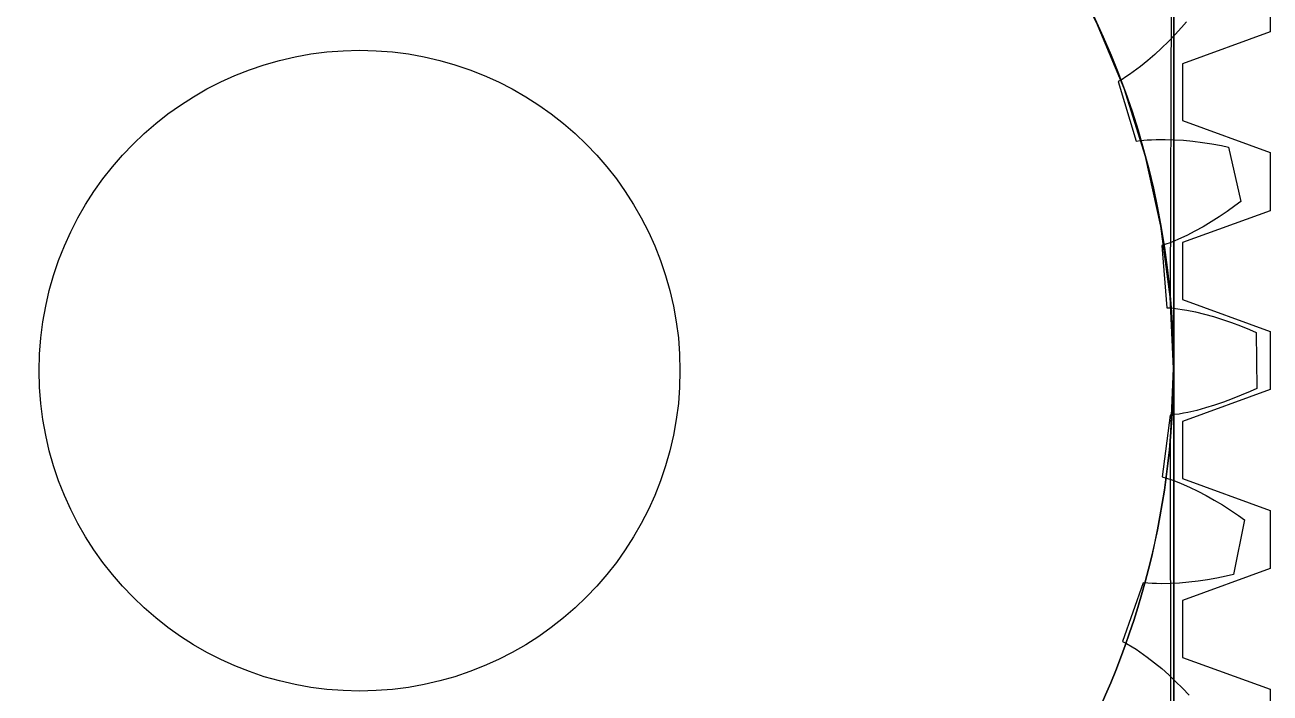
# Model space of a CAD drawing. Header units: millimetres. Extents: x -658 to 1307, y -81 to 472.
# Drawn here: x 518.33 to 527.07, y 370.1 to 374.79 of the extents above; entities that cross this region are included whole.
import ezdxf

# ---------------------------------------------------------------- set-up
doc = ezdxf.new("R2010")
doc.units = ezdxf.units.MM
doc.layers.get('0').update_dxf_attribs({"true_color": 0xffffff})
for name, color, linetype, true_color in [('a', 7, 'Continuous', 0xffffff), ('gears', 134, 'Continuous', 0x009987), ('Layer2', 36, 'Continuous', 0x664400), ('Layer3', 134, 'Continuous', 0x009987), ('Layer4', 252, 'Continuous', 0x777799), ('servo', 36, 'Continuous', 0x664400), ('Version_1', 252, 'Continuous', 0x777799)]:
    doc.layers.add(name, color=color, linetype=linetype, true_color=true_color)

# ---------------------------------------------------------------- blocks, each defined once
blk = doc.blocks.new('MicroServo_9g')
for p, q in [((10.25000000000001, 22.50000000000001), (10.25000000000001, 26.49999999999999)), ((10.25000000000001, 22.50000000000001), (9.748854479200979, 22.50000000000001, 0.0218804859724232)), ((10.75114552079905, 22.50000000000001, 0.0218804859725134), (10.25000000000001, 22.50000000000001)), ((9.748854479201023, 20.50000000000002, 0.0218804859722427), (4.500000000000037, 20.50000000000002)), ((27, 20.50000000000001), (10.75114552079907, 20.50000000000001, 0.0218804859725134)), ((4.499999999999992, 0), (27, 0))]:
    blk.add_line(p, q)
at = {"extrusion": (-2.942573720919545e-15, -1, 3.848328967874848e-30)}
blk.add_arc((10.24999999999991, 5.750000000000023, -26.50000000000002), 5.749999999999996, 179.9999999999998, 270.0000000000002, dxfattribs=at)
at = {"extrusion": (1.985233470127266e-23, -1, 9.808579069731893e-16)}
blk.add_arc((10.24999999999999, 5.750000000000049, -26.49999999999999), 5.749999999999996, 270.0000000000002, 330.0000000000002, dxfattribs=at)
blk = doc.blocks.new('9g_Servo')
blk.add_blockref('MicroServo_9g', (-4.500000000000014, 0))
blk = doc.blocks.new('Group_10')
for p, q in [((6.295279999999996, 8.551459999999999), (6.295279999999996, 8.551459999999999, 3)), ((5.712937148519322, 8.474793109150404), (5.712937148519322, 8.474793109150404, 3)), ((6.87762285148067, 8.474793109150404), (6.87762285148067, 8.474793109150404, 3)), ((5.170279999999998, 8.250017158514988), (5.170279999999998, 8.250017158514988, 3)), ((7.420279999999994, 8.250017158514988), (7.420279999999994, 8.250017158514988, 3)), ((4.704289742330266, 7.892450257669731), (4.704289742330266, 7.892450257669731, 3)), ((7.886270257669726, 7.892450257669731), (7.886270257669726, 7.892450257669731, 3)), ((4.346722841485009, 7.426459999999999), (4.346722841485009, 7.426459999999999, 3)), ((8.243837158514989, 7.426459999999999), (8.243837158514989, 7.426459999999999, 3)), ((4.121946890849593, 6.883802851480671), (4.121946890849593, 6.883802851480671, 3)), ((8.4686131091504, 6.883802851480671), (8.4686131091504, 6.883802851480671, 3)), ((4.045279999999995, 6.301459999999999), (4.045279999999995, 6.301459999999999, 3)), ((8.545279999999998, 6.301459999999999), (8.545279999999998, 6.301459999999999, 3)), ((4.121946890849586, 5.719117148519328), (4.121946890849586, 5.719117148519328, 3)), ((8.4686131091504, 5.719117148519326), (8.4686131091504, 5.719117148519326, 3)), ((4.346722841485004, 5.176459999999998), (4.346722841485004, 5.176459999999998, 3)), ((8.243837158514983, 5.176459999999996), (8.243837158514983, 5.176459999999996, 3)), ((4.704289742330266, 4.710469742330267), (4.704289742330266, 4.710469742330267, 3)), ((7.886270257669726, 4.710469742330265), (7.886270257669726, 4.710469742330265, 3)), ((5.170279999999998, 4.352902841485011), (5.170279999999998, 4.352902841485011, 3)), ((7.420279999999994, 4.352902841485009), (7.420279999999994, 4.352902841485009, 3)), ((5.712937148519322, 4.128126890849593), (5.712937148519322, 4.128126890849593, 3)), ((6.87762285148067, 4.128126890849593), (6.87762285148067, 4.128126890849593, 3)), ((6.295279999999996, 4.051459999999997), (6.295279999999996, 4.051459999999997, 3))]:
    blk.add_line(p, q)
for centre in [(6.295279999999996, 6.301459999999999), (6.295279999999996, 6.301459999999999, 3)]:
    blk.add_circle(centre, 2.250000000000001)
at = {"layer": 'a'}
for p, q in [((11.72923, 9.4), (11.68988, 9.344579999999997)), ((11.72923, 9.4, 3), (11.68988, 9.344579999999997, 3)), ((11.75806, 9.442569999999998), (11.72923, 9.4)), ((11.75806, 9.442569999999998, 3), (11.72923, 9.4, 3)), ((11.72923, 9.4), (11.72923, 9.4, 3)), ((11.64949, 9.290759999999997), (11.60803999999999, 9.238609999999998)), ((11.64949, 9.290759999999997, 3), (11.60803999999999, 9.238609999999998, 3)), ((11.68988, 9.344579999999997), (11.64949, 9.290759999999997)), ((11.68988, 9.344579999999997, 3), (11.64949, 9.290759999999997, 3)), ((11.64949, 9.290759999999997), (11.64949, 9.290759999999997, 3)), ((11.68988, 9.344579999999997), (11.68988, 9.344579999999997, 3)), ((11.5655, 9.18821), (11.52184, 9.139689999999998)), ((11.5655, 9.18821, 3), (11.52184, 9.139689999999998, 3)), ((11.60803999999999, 9.238609999999998), (11.5655, 9.18821)), ((11.60803999999999, 9.238609999999998, 3), (11.5655, 9.18821, 3)), ((11.5655, 9.18821), (11.5655, 9.18821, 3)), ((11.60803999999999, 9.238609999999998), (11.60803999999999, 9.238609999999998, 3)), ((11.52184, 9.139689999999998), (11.47701, 9.093179999999998)), ((11.52184, 9.139689999999998, 3), (11.47701, 9.093179999999998, 3)), ((11.52184, 9.139689999999998), (11.52184, 9.139689999999998, 3)), ((11.38343, 9.007089999999998), (11.3591, 8.987279999999998)), ((11.38343, 9.007089999999998, 3), (11.3591, 8.987279999999998, 3)), ((11.40736, 9.027649999999998), (11.38343, 9.007089999999998)), ((11.40736, 9.027649999999998, 3), (11.38343, 9.007089999999998, 3)), ((11.38343, 9.007089999999998), (11.38343, 9.007089999999998, 3)), ((11.43092, 9.048879999999997), (11.40736, 9.027649999999998)), ((11.43092, 9.048879999999997, 3), (11.40736, 9.027649999999998, 3)), ((11.40736, 9.027649999999998), (11.40736, 9.027649999999998, 3)), ((11.47701, 9.093179999999998), (11.43092, 9.048879999999997)), ((11.47701, 9.093179999999998, 3), (11.43092, 9.048879999999997, 3)), ((11.43092, 9.048879999999997), (11.43092, 9.048879999999997, 3)), ((11.47701, 9.093179999999998), (11.47701, 9.093179999999998, 3)), ((11.3591, 8.987279999999998), (11.33431, 8.968329999999998)), ((11.3591, 8.987279999999998, 3), (11.33431, 8.968329999999998, 3)), ((11.33431, 8.968329999999998), (11.50985, 8.567969999999997)), ((11.33431, 8.968329999999998, 3), (11.50985, 8.567969999999997, 3)), ((11.33431, 8.968329999999998), (11.33431, 8.968329999999998, 3)), ((11.3591, 8.987279999999998), (11.3591, 8.987279999999998, 3)), ((11.50985, 8.567969999999997), (11.53992, 8.575999999999997)), ((11.50985, 8.567969999999997, 3), (11.53992, 8.575999999999997, 3)), ((11.53992, 8.575999999999997), (11.58578, 8.58628)), ((11.53992, 8.575999999999997, 3), (11.58578, 8.58628, 3)), ((11.53992, 8.575999999999997), (11.53992, 8.575999999999997, 3)), ((11.58578, 8.58628), (11.61678, 8.59213)), ((11.58578, 8.58628, 3), (11.61678, 8.59213, 3)), ((11.58578, 8.58628), (11.58578, 8.58628, 3)), ((11.61678, 8.59213), (11.64807, 8.597269999999998)), ((11.61678, 8.59213, 3), (11.64807, 8.597269999999998, 3)), ((11.61678, 8.59213), (11.61678, 8.59213, 3)), ((11.64807, 8.597269999999998), (11.71145, 8.60561)), ((11.64807, 8.597269999999998, 3), (11.71145, 8.60561, 3)), ((11.64807, 8.597269999999998), (11.64807, 8.597269999999998, 3)), ((11.71145, 8.60561), (11.77577, 8.611589999999998)), ((11.71145, 8.60561, 3), (11.77577, 8.611589999999998, 3)), ((11.71145, 8.60561), (11.71145, 8.60561, 3)), ((11.77577, 8.611589999999998), (11.84094, 8.61539)), ((11.77577, 8.611589999999998, 3), (11.84094, 8.61539, 3)), ((11.77577, 8.611589999999998), (11.77577, 8.611589999999998, 3)), ((11.84094, 8.61539), (11.90685999999999, 8.617149999999997)), ((11.84094, 8.61539, 3), (11.90685999999999, 8.617149999999997, 3)), ((11.84094, 8.61539), (11.84094, 8.61539, 3)), ((11.90685999999999, 8.617149999999997), (11.97348, 8.616959999999999)), ((11.90685999999999, 8.617149999999997, 3), (11.97348, 8.616959999999999, 3)), ((11.90685999999999, 8.617149999999997), (11.90685999999999, 8.617149999999997, 3)), ((11.97348, 8.616959999999999), (12.04073999999999, 8.614899999999999)), ((11.97348, 8.616959999999999, 3), (12.04073999999999, 8.614899999999999, 3)), ((11.97348, 8.616959999999999), (11.97348, 8.616959999999999, 3)), ((12.04073999999999, 8.614899999999999), (12.10859, 8.611029999999998)), ((12.04073999999999, 8.614899999999999, 3), (12.10859, 8.611029999999998, 3)), ((12.04073999999999, 8.614899999999999), (12.04073999999999, 8.614899999999999, 3)), ((12.10859, 8.611029999999998), (12.15984, 8.60697)), ((12.10859, 8.611029999999998, 3), (12.15984, 8.60697, 3)), ((12.10859, 8.611029999999998), (12.10859, 8.611029999999998, 3)), ((12.15984, 8.60697), (12.29175, 8.238149999999997)), ((12.15984, 8.60697, 3), (12.29175, 8.238149999999997, 3)), ((12.15984, 8.60697), (12.15984, 8.60697, 3)), ((11.50985, 8.567969999999997), (11.50985, 8.567969999999997, 3)), ((12.29175, 8.238149999999997), (12.2547, 8.202499999999997)), ((12.29175, 8.238149999999997, 3), (12.2547, 8.202499999999997, 3)), ((12.29175, 8.238149999999997), (12.29175, 8.238149999999997, 3)), ((12.2047, 8.15648), (12.15399999999999, 8.112229999999998)), ((12.2047, 8.15648, 3), (12.15399999999999, 8.112229999999998, 3)), ((12.2547, 8.202499999999997), (12.2047, 8.15648)), ((12.2547, 8.202499999999997, 3), (12.2047, 8.15648, 3)), ((12.2047, 8.15648), (12.2047, 8.15648, 3)), ((12.2547, 8.202499999999997), (12.2547, 8.202499999999997, 3)), ((12.10260999999999, 8.069839999999997), (12.05053, 8.029389999999998)), ((12.10260999999999, 8.069839999999997, 3), (12.05053, 8.029389999999998, 3)), ((12.15399999999999, 8.112229999999998), (12.10260999999999, 8.069839999999997)), ((12.15399999999999, 8.112229999999998, 3), (12.10260999999999, 8.069839999999997, 3)), ((12.10260999999999, 8.069839999999997), (12.10260999999999, 8.069839999999997, 3)), ((12.15399999999999, 8.112229999999998), (12.15399999999999, 8.112229999999998, 3)), ((11.99773, 7.991), (11.94421, 7.954829999999999)), ((11.99773, 7.991, 3), (11.94421, 7.954829999999999, 3)), ((12.05053, 8.029389999999998), (11.99773, 7.991)), ((12.05053, 8.029389999999998, 3), (11.99773, 7.991, 3)), ((11.99773, 7.991), (11.99773, 7.991, 3)), ((12.05053, 8.029389999999998), (12.05053, 8.029389999999998, 3)), ((11.80686, 7.875759999999999), (11.77867, 7.862369999999998)), ((11.80686, 7.875759999999999, 3), (11.77867, 7.862369999999998, 3)), ((11.83478, 7.890079999999998), (11.80686, 7.875759999999999)), ((11.83478, 7.890079999999998, 3), (11.80686, 7.875759999999999, 3)), ((11.80686, 7.875759999999999), (11.80686, 7.875759999999999, 3)), ((11.86246, 7.905209999999998), (11.83478, 7.890079999999998)), ((11.86246, 7.905209999999998, 3), (11.83478, 7.890079999999998, 3)), ((11.83478, 7.890079999999998), (11.83478, 7.890079999999998, 3)), ((11.88991, 7.92109), (11.86246, 7.905209999999998)), ((11.88991, 7.92109, 3), (11.86246, 7.905209999999998, 3)), ((11.86246, 7.905209999999998), (11.86246, 7.905209999999998, 3)), ((11.94421, 7.954829999999999), (11.88991, 7.92109)), ((11.94421, 7.954829999999999, 3), (11.88991, 7.92109, 3)), ((11.88991, 7.92109), (11.88991, 7.92109, 3)), ((11.94421, 7.954829999999999), (11.94421, 7.954829999999999, 3)), ((11.77867, 7.862369999999998), (11.86713, 7.434269999999999)), ((11.77867, 7.862369999999998, 3), (11.86713, 7.434269999999999, 3)), ((11.77867, 7.862369999999998), (11.77867, 7.862369999999998, 3)), ((11.86713, 7.434269999999999), (11.89821, 7.43587)), ((11.86713, 7.434269999999999, 3), (11.89821, 7.43587, 3)), ((11.86713, 7.434269999999999), (11.86713, 7.434269999999999, 3)), ((11.89821, 7.43587), (11.94521, 7.436389999999998)), ((11.89821, 7.43587, 3), (11.94521, 7.436389999999998, 3)), ((11.89821, 7.43587), (11.89821, 7.43587, 3)), ((11.94521, 7.436389999999998), (11.97675, 7.435669999999997)), ((11.94521, 7.436389999999998, 3), (11.97675, 7.435669999999997, 3)), ((11.94521, 7.436389999999998), (11.94521, 7.436389999999998, 3)), ((11.97675, 7.435669999999997), (12.00842, 7.434189999999999)), ((11.97675, 7.435669999999997, 3), (12.00842, 7.434189999999999, 3)), ((11.97675, 7.435669999999997), (11.97675, 7.435669999999997, 3)), ((12.00842, 7.434189999999999), (12.07215, 7.429169999999999)), ((12.00842, 7.434189999999999, 3), (12.07215, 7.429169999999999, 3)), ((12.00842, 7.434189999999999), (12.00842, 7.434189999999999, 3)), ((12.07215, 7.429169999999999), (12.13631, 7.421649999999998)), ((12.07215, 7.429169999999999, 3), (12.13631, 7.421649999999998, 3)), ((12.07215, 7.429169999999999), (12.07215, 7.429169999999999, 3)), ((12.13631, 7.421649999999998), (12.20084, 7.411819999999999)), ((12.13631, 7.421649999999998, 3), (12.20084, 7.411819999999999, 3)), ((12.13631, 7.421649999999998), (12.13631, 7.421649999999998, 3)), ((12.20084, 7.411819999999999), (12.26568999999999, 7.399829999999997)), ((12.20084, 7.411819999999999, 3), (12.26568999999999, 7.399829999999997, 3)), ((12.20084, 7.411819999999999), (12.20084, 7.411819999999999, 3)), ((12.26568999999999, 7.399829999999997), (12.33081, 7.3858)), ((12.26568999999999, 7.399829999999997, 3), (12.33081, 7.3858, 3)), ((12.26568999999999, 7.399829999999997), (12.26568999999999, 7.399829999999997, 3)), ((12.33081, 7.3858), (12.39617999999999, 7.3698)), ((12.33081, 7.3858, 3), (12.39617999999999, 7.3698, 3)), ((12.33081, 7.3858), (12.33081, 7.3858, 3)), ((12.39617999999999, 7.3698), (12.46174, 7.351909999999998)), ((12.39617999999999, 7.3698, 3), (12.46174, 7.351909999999998, 3)), ((12.39617999999999, 7.3698), (12.39617999999999, 7.3698, 3)), ((12.46174, 7.351909999999998), (12.51103, 7.337279999999999)), ((12.46174, 7.351909999999998, 3), (12.51103, 7.337279999999999, 3)), ((12.46174, 7.351909999999998), (12.46174, 7.351909999999998, 3)), ((12.51103, 7.337279999999999), (12.56338, 6.94909)), ((12.51103, 7.337279999999999, 3), (12.56338, 6.94909, 3)), ((12.51103, 7.337279999999999), (12.51103, 7.337279999999999, 3)), ((12.51972, 6.92193), (12.46124, 6.8873)), ((12.51972, 6.92193, 3), (12.46124, 6.8873, 3)), ((12.56338, 6.94909), (12.51972, 6.92193)), ((12.56338, 6.94909, 3), (12.51972, 6.92193, 3)), ((12.51972, 6.92193), (12.51972, 6.92193, 3)), ((12.56338, 6.94909), (12.56338, 6.94909, 3)), ((12.34337, 6.823779999999998), (12.28402, 6.795049999999998)), ((12.34337, 6.823779999999998, 3), (12.28402, 6.795049999999998, 3)), ((12.40245, 6.854559999999999), (12.34337, 6.823779999999998)), ((12.40245, 6.854559999999999, 3), (12.34337, 6.823779999999998, 3)), ((12.34337, 6.823779999999998), (12.34337, 6.823779999999998, 3)), ((12.46124, 6.8873), (12.40245, 6.854559999999999)), ((12.46124, 6.8873, 3), (12.40245, 6.854559999999999, 3)), ((12.40245, 6.854559999999999), (12.40245, 6.854559999999999, 3)), ((12.46124, 6.8873), (12.46124, 6.8873, 3)), ((12.16452, 6.74422), (12.1044, 6.722499999999997)), ((12.16452, 6.74422, 3), (12.1044, 6.722499999999997, 3)), ((12.2244, 6.768479999999999), (12.16452, 6.74422)), ((12.2244, 6.768479999999999, 3), (12.16452, 6.74422, 3)), ((12.16452, 6.74422), (12.16452, 6.74422, 3)), ((12.28402, 6.795049999999998), (12.2244, 6.768479999999999)), ((12.28402, 6.795049999999998, 3), (12.2244, 6.768479999999999, 3)), ((12.2244, 6.768479999999999), (12.2244, 6.768479999999999, 3)), ((12.28402, 6.795049999999998), (12.28402, 6.795049999999998, 3)), ((11.98338, 6.688199999999998), (11.98089, 6.251059999999999)), ((11.98338, 6.688199999999998, 3), (11.98089, 6.251059999999999, 3)), ((12.01373, 6.695439999999998), (11.98338, 6.688199999999998)), ((12.01373, 6.695439999999998, 3), (11.98338, 6.688199999999998, 3)), ((11.98338, 6.688199999999998), (11.98338, 6.688199999999998, 3)), ((12.04402, 6.703639999999998), (12.01373, 6.695439999999998)), ((12.04402, 6.703639999999998, 3), (12.01373, 6.695439999999998, 3)), ((12.01373, 6.695439999999998), (12.01373, 6.695439999999998, 3)), ((12.07424, 6.71269), (12.04402, 6.703639999999998)), ((12.07424, 6.71269, 3), (12.04402, 6.703639999999998, 3)), ((12.04402, 6.703639999999998), (12.04402, 6.703639999999998, 3)), ((12.1044, 6.722499999999997), (12.07424, 6.71269)), ((12.1044, 6.722499999999997, 3), (12.07424, 6.71269, 3)), ((12.07424, 6.71269), (12.07424, 6.71269, 3)), ((12.1044, 6.722499999999997), (12.1044, 6.722499999999997, 3)), ((11.98089, 6.251059999999999), (12.01163, 6.246169999999998)), ((11.98089, 6.251059999999999, 3), (12.01163, 6.246169999999998, 3)), ((11.98089, 6.251059999999999), (11.98089, 6.251059999999999, 3)), ((12.01163, 6.246169999999998), (12.05771, 6.2369)), ((12.01163, 6.246169999999998, 3), (12.05771, 6.2369, 3)), ((12.01163, 6.246169999999998), (12.01163, 6.246169999999998, 3)), ((12.05771, 6.2369), (12.08841, 6.22964)), ((12.05771, 6.2369, 3), (12.08841, 6.22964, 3)), ((12.05771, 6.2369), (12.05771, 6.2369, 3)), ((12.08841, 6.22964), (12.11909, 6.22161)), ((12.08841, 6.22964, 3), (12.11909, 6.22161, 3)), ((12.08841, 6.22964), (12.08841, 6.22964, 3)), ((12.11909, 6.22161), (12.18038, 6.20345)), ((12.11909, 6.22161, 3), (12.18038, 6.20345, 3)), ((12.11909, 6.22161), (12.11909, 6.22161, 3)), ((12.18038, 6.20345), (12.24157, 6.18275)), ((12.18038, 6.20345, 3), (12.24157, 6.18275, 3)), ((12.18038, 6.20345), (12.18038, 6.20345, 3)), ((12.24157, 6.18275), (12.30264999999999, 6.159719999999999)), ((12.24157, 6.18275, 3), (12.30264999999999, 6.159719999999999, 3)), ((12.24157, 6.18275), (12.24157, 6.18275, 3)), ((12.30264999999999, 6.159719999999999), (12.36359, 6.134509999999999)), ((12.30264999999999, 6.159719999999999, 3), (12.36359, 6.134509999999999, 3)), ((12.30264999999999, 6.159719999999999), (12.30264999999999, 6.159719999999999, 3)), ((12.36359, 6.134509999999999), (12.42437, 6.107249999999998)), ((12.36359, 6.134509999999999, 3), (12.42437, 6.107249999999998, 3)), ((12.36359, 6.134509999999999), (12.36359, 6.134509999999999, 3)), ((12.42437, 6.107249999999998), (12.48498, 6.078009999999999)), ((12.42437, 6.107249999999998, 3), (12.48498, 6.078009999999999, 3)), ((12.42437, 6.107249999999998), (12.42437, 6.107249999999998, 3)), ((12.48498, 6.078009999999999), (12.54539, 6.04687)), ((12.48498, 6.078009999999999, 3), (12.54539, 6.04687, 3)), ((12.48498, 6.078009999999999), (12.48498, 6.078009999999999, 3)), ((12.54539, 6.04687), (12.59056, 6.022309999999999)), ((12.54539, 6.04687, 3), (12.59056, 6.022309999999999, 3)), ((12.54539, 6.04687), (12.54539, 6.04687, 3)), ((12.59056, 6.022309999999999), (12.56105, 5.631729999999999)), ((12.59056, 6.022309999999999, 3), (12.56105, 5.631729999999999, 3)), ((12.59056, 6.022309999999999), (12.59056, 6.022309999999999, 3)), ((12.51271, 5.614229999999999), (12.4483, 5.592529999999999)), ((12.51271, 5.614229999999999, 3), (12.4483, 5.592529999999999, 3)), ((12.56105, 5.631729999999999), (12.51271, 5.614229999999999)), ((12.56105, 5.631729999999999, 3), (12.51271, 5.614229999999999, 3)), ((12.51271, 5.614229999999999), (12.51271, 5.614229999999999, 3)), ((12.56105, 5.631729999999999), (12.56105, 5.631729999999999, 3)), ((12.12832, 5.514259999999999), (12.06499, 5.505519999999999)), ((12.12832, 5.514259999999999, 3), (12.06499, 5.505519999999999, 3)), ((12.19193, 5.525539999999999), (12.12832, 5.514259999999999)), ((12.19193, 5.525539999999999, 3), (12.12832, 5.514259999999999, 3)), ((12.12832, 5.514259999999999), (12.12832, 5.514259999999999, 3)), ((12.25577, 5.53913), (12.19193, 5.525539999999999)), ((12.25577, 5.53913, 3), (12.19193, 5.525539999999999, 3)), ((12.19193, 5.525539999999999), (12.19193, 5.525539999999999, 3)), ((12.3198, 5.554899999999999), (12.25577, 5.53913)), ((12.3198, 5.554899999999999, 3), (12.25577, 5.53913, 3)), ((12.25577, 5.53913), (12.25577, 5.53913, 3)), ((12.38399, 5.57272), (12.3198, 5.554899999999999)), ((12.38399, 5.57272, 3), (12.3198, 5.554899999999999, 3)), ((12.3198, 5.554899999999999), (12.3198, 5.554899999999999, 3)), ((12.4483, 5.592529999999999), (12.38399, 5.57272)), ((12.4483, 5.592529999999999, 3), (12.38399, 5.57272, 3)), ((12.38399, 5.57272), (12.38399, 5.57272, 3)), ((12.4483, 5.592529999999999), (12.4483, 5.592529999999999, 3)), ((11.93949, 5.49713), (11.84617, 5.070049999999999)), ((11.93949, 5.49713, 3), (11.84617, 5.070049999999999, 3)), ((11.97068, 5.497889999999999), (11.93949, 5.49713)), ((11.97068, 5.497889999999999, 3), (11.93949, 5.49713, 3)), ((11.93949, 5.49713), (11.93949, 5.49713, 3)), ((12.00200999999999, 5.499619999999999), (11.97068, 5.497889999999999)), ((12.00200999999999, 5.499619999999999, 3), (11.97068, 5.497889999999999, 3)), ((11.97068, 5.497889999999999), (11.97068, 5.497889999999999, 3)), ((12.03345, 5.502189999999999), (12.00200999999999, 5.499619999999999)), ((12.03345, 5.502189999999999, 3), (12.00200999999999, 5.499619999999999, 3)), ((12.00200999999999, 5.499619999999999), (12.00200999999999, 5.499619999999999, 3)), ((12.06499, 5.505519999999999), (12.03345, 5.502189999999999)), ((12.06499, 5.505519999999999, 3), (12.03345, 5.502189999999999, 3)), ((12.03345, 5.502189999999999), (12.03345, 5.502189999999999, 3)), ((12.06499, 5.505519999999999), (12.06499, 5.505519999999999, 3)), ((11.84617, 5.070049999999999), (11.87522, 5.05888)), ((11.84617, 5.070049999999999, 3), (11.87522, 5.05888, 3)), ((11.84617, 5.070049999999999), (11.84617, 5.070049999999999, 3)), ((11.87522, 5.05888), (11.91836, 5.040239999999998)), ((11.87522, 5.05888, 3), (11.91836, 5.040239999999998, 3)), ((11.87522, 5.05888), (11.87522, 5.05888, 3)), ((11.91836, 5.040239999999998), (11.94688, 5.02675)), ((11.91836, 5.040239999999998, 3), (11.94688, 5.02675, 3)), ((11.91836, 5.040239999999998), (11.91836, 5.040239999999998, 3)), ((11.94688, 5.02675), (11.97522, 5.01252)), ((11.94688, 5.02675, 3), (11.97522, 5.01252, 3)), ((11.94688, 5.02675), (11.94688, 5.02675, 3)), ((11.97522, 5.01252), (12.0314, 4.982009999999999)), ((11.97522, 5.01252, 3), (12.0314, 4.982009999999999, 3)), ((11.97522, 5.01252), (11.97522, 5.01252, 3)), ((12.0314, 4.982009999999999), (12.08695, 4.94904)), ((12.0314, 4.982009999999999, 3), (12.08695, 4.94904, 3)), ((12.0314, 4.982009999999999), (12.0314, 4.982009999999999, 3)), ((12.08695, 4.94904), (12.1419, 4.91381)), ((12.08695, 4.94904, 3), (12.1419, 4.91381, 3)), ((12.08695, 4.94904), (12.08695, 4.94904, 3)), ((12.1419, 4.91381), (12.19627, 4.87649)), ((12.1419, 4.91381, 3), (12.19627, 4.87649, 3)), ((12.1419, 4.91381), (12.1419, 4.91381, 3)), ((12.19627, 4.87649), (12.25006, 4.83718)), ((12.19627, 4.87649, 3), (12.25006, 4.83718, 3)), ((12.19627, 4.87649), (12.19627, 4.87649, 3)), ((12.25006, 4.83718), (12.30326, 4.79598)), ((12.25006, 4.83718, 3), (12.30326, 4.79598, 3)), ((12.25006, 4.83718), (12.25006, 4.83718, 3)), ((12.30326, 4.79598), (12.35587999999999, 4.75296)), ((12.30326, 4.79598, 3), (12.35587999999999, 4.75296, 3)), ((12.30326, 4.79598), (12.30326, 4.79598, 3))]:
    blk.add_line(p, q, dxfattribs=at)
blk = doc.blocks.new('Group_1')
for p, q in [((14.15000000000003, 23.02832999999999), (14.15000000000003, 22.61946)), ((14.15000000000003, 23.02832999999999, 3), (14.15000000000003, 22.61946, 3)), ((14.15000000000003, 21.77169), (14.15000000000003, 21.36283000000001)), ((14.15000000000003, 21.77169, 3), (14.15000000000003, 21.36283000000001, 3)), ((14.15000000000003, 21.77169), (14.15000000000003, 21.77169, 3)), ((14.15000000000003, 20.51506000000001), (14.15000000000003, 20.10618999999999)), ((14.15000000000003, 20.51506000000001, 3), (14.15000000000003, 20.10618999999999, 3)), ((14.15000000000003, 20.51506000000001), (14.15000000000003, 20.51506000000001, 3)), ((14.15000000000003, 19.25842000000001), (14.15000000000003, 18.84955000000001)), ((14.15000000000003, 19.25842000000001, 3), (14.15000000000003, 18.84955000000001, 3)), ((14.15000000000003, 19.25842000000001), (14.15000000000003, 19.25842000000001, 3)), ((14.15000000000003, 18.00178000000001), (14.15000000000003, 17.59292)), ((14.15000000000003, 18.00178000000001, 3), (14.15000000000003, 17.59292, 3)), ((14.15000000000003, 18.00178000000001), (14.15000000000003, 18.00178000000001, 3))]:
    blk.add_line(p, q)
at = {"layer": 'a'}
for p, q in [((14.15000000000003, 22.61946), (13.53436999999999, 22.39539000000001)), ((14.15000000000003, 22.61946, 3), (13.53436999999999, 22.39539000000001, 3)), ((14.15000000000003, 22.61946), (14.15000000000003, 22.61946, 3)), ((13.53436999999999, 22.39539000000001), (13.53436999999999, 21.99575999999999)), ((13.53436999999999, 22.39539000000001, 3), (13.53436999999999, 21.99575999999999, 3)), ((13.53436999999999, 22.39539000000001), (13.53436999999999, 22.39539000000001, 3)), ((13.53436999999999, 21.99575999999999), (14.15000000000003, 21.77169)), ((13.53436999999999, 21.99575999999999, 3), (14.15000000000003, 21.77169, 3)), ((13.53436999999999, 21.99575999999999), (13.53436999999999, 21.99575999999999, 3)), ((14.15000000000003, 21.36283000000001), (13.53436999999999, 21.13875999999999)), ((14.15000000000003, 21.36283000000001, 3), (13.53436999999999, 21.13875999999999, 3)), ((14.15000000000003, 21.36283000000001), (14.15000000000003, 21.36283000000001, 3)), ((13.53436999999999, 21.13875999999999), (13.53436999999999, 20.73913)), ((13.53436999999999, 21.13875999999999, 3), (13.53436999999999, 20.73913, 3)), ((13.53436999999999, 21.13875999999999), (13.53436999999999, 21.13875999999999, 3)), ((13.53436999999999, 20.73913), (14.15000000000003, 20.51506000000001)), ((13.53436999999999, 20.73913, 3), (14.15000000000003, 20.51506000000001, 3)), ((13.53436999999999, 20.73913), (13.53436999999999, 20.73913, 3)), ((14.15000000000003, 20.10618999999999), (13.53436999999999, 19.88212)), ((14.15000000000003, 20.10618999999999, 3), (13.53436999999999, 19.88212, 3)), ((14.15000000000003, 20.10618999999999), (14.15000000000003, 20.10618999999999, 3)), ((13.53436999999999, 19.88212), (13.53436999999999, 19.48249)), ((13.53436999999999, 19.88212, 3), (13.53436999999999, 19.48249, 3)), ((13.53436999999999, 19.88212), (13.53436999999999, 19.88212, 3)), ((13.53436999999999, 19.48249), (14.15000000000003, 19.25842000000001)), ((13.53436999999999, 19.48249, 3), (14.15000000000003, 19.25842000000001, 3)), ((13.53436999999999, 19.48249), (13.53436999999999, 19.48249, 3)), ((14.15000000000003, 18.84955000000001), (13.53436999999999, 18.62548)), ((14.15000000000003, 18.84955000000001, 3), (13.53436999999999, 18.62548, 3)), ((14.15000000000003, 18.84955000000001), (14.15000000000003, 18.84955000000001, 3)), ((13.53436999999999, 18.62548), (13.53436999999999, 18.22585)), ((13.53436999999999, 18.62548, 3), (13.53436999999999, 18.22585, 3)), ((13.53436999999999, 18.62548), (13.53436999999999, 18.62548, 3)), ((13.53436999999999, 18.22585), (14.15000000000003, 18.00178000000001)), ((13.53436999999999, 18.22585, 3), (14.15000000000003, 18.00178000000001, 3)), ((13.53436999999999, 18.22585), (13.53436999999999, 18.22585, 3))]:
    blk.add_line(p, q, dxfattribs=at)
blk = doc.blocks.new('Group_4')
for centre in [(81.0802223091001, 21.25000018618068), (81.0802223091001, 21.25000018618068, 3.000000000000001)]:
    blk.add_arc(centre, 6.500000000000001, 33.28407709226313, 326.7159229077367)
blk = doc.blocks.new('Group_14')
for p, q in [((86.80729299770829, 4.500223471773936, 3.003534432081767), (86.80729299770829, 27.00022330038254, 3.003534104255519)), ((86.80729299770829, 4.500000402387529, 0.0035344403750914), (86.80729299770829, 27.00000023099613, 0.0035341125488442))]:
    blk.add_line(p, q)
blk = doc.blocks.new('Group_3')
for p, q in [((86.45621031447507, 23.21872931243529, -0.0033937852351202), (86.45621031447507, 23.21872931243529, 4.99660621476488)), ((86.60717335577915, 22.74036151981834, -0.0034556750628395), (86.60717335577915, 22.74036151981834, 4.996544324937161)), ((86.71586944036537, 22.25065676397756, -0.00350023771256), (86.71586944036537, 22.25065676397756, 4.99649976228744)), ((86.7814713253976, 21.75334199379656, -0.0035271340353277), (86.7814713253976, 21.75334199379656, 4.996472865964672)), ((86.80347974091912, 21.25220207496348, -0.0035361593339493), (86.80347974091912, 21.25220207496348, 4.996463840666051)), ((86.78172718959875, 20.75105098485695, -0.0035272449205608), (86.78172718959875, 20.75105098485695, 4.996472755079439)), ((86.71637922148668, 20.25370278587613, -0.0035004586391117), (86.71637922148668, 20.25370278587613, 4.996499541360889)), ((86.60793317407825, 19.76394259812231, -0.0034560043494684), (86.60793317407825, 19.76394259812231, 4.996543995650532)), ((86.45721438727583, 19.28549779234957, -0.0033942203755529), (86.45721438727583, 19.28549779234957, 4.996605779624447))]:
    blk.add_line(p, q)
for points in [[(86.80347974091912, 21.25220207496348, -0.0035361593339493), (86.7814713253976, 21.75334199379656, -0.0035271340353277), (86.71586944036537, 22.25065676397756, -0.00350023771256), (86.60717335577915, 22.74036151981834, -0.0034556750628395), (86.45621031447507, 23.21872931243529, -0.0033937852351202), (86.2641292363513, 23.68211947408007, -0.0033150392481106), (86.03239197439409, 24.12700532582003, -0.0032200364062987), (85.76276218909393, 24.55000101769397, -0.0031094997388485), (85.4572919259238, 24.94788729707505, -0.0029842704964016), (85.11830599803405, 25.3176360091267, -0.0028453017492113), (84.74838429302174, 25.65643314289, -0.0026936511332644), (84.35034213842657, 25.96170024760553, -0.0025304728013974), (83.92720887538981, 26.23111405628124, -0.0023570086392135), (83.48220480353713, 26.46262416715653, -0.0021745788136154), (83.0187166725571, 26.65446864849809, -0.0019845717260544), (82.54027190698783, 26.80518744796388, -0.0017884334448073), (82.05051176038812, 26.91363350448367, -0.0015876567008582), (81.55316360319901, 26.97898147808566, -0.0013837695264117), (81.05201255520356, 27.00073403123264, -0.001178323625937)], [(86.80347974091912, 21.25220207496348, 4.996463840666051), (86.7814713253976, 21.75334199379656, 4.996472865964672), (86.71586944036537, 22.25065676397756, 4.99649976228744), (86.60717335577915, 22.74036151981834, 4.996544324937161), (86.45621031447507, 23.21872931243529, 4.99660621476488), (86.2641292363513, 23.68211947408007, 4.99668496075189), (86.03239197439409, 24.12700532582003, 4.996779963593701), (85.76276218909393, 24.55000101769397, 4.996890500261151), (85.4572919259238, 24.94788729707505, 4.997015729503598), (85.11830599803405, 25.3176360091267, 4.997154698250789), (84.74838429302174, 25.65643314289, 4.997306348866736), (84.35034213842657, 25.96170024760553, 4.997469527198603), (83.92720887538981, 26.23111405628124, 4.997642991360786), (83.48220480353713, 26.46262416715653, 4.997825421186384), (83.0187166725571, 26.65446864849809, 4.998015428273946), (82.54027190698783, 26.80518744796388, 4.998211566555192), (82.05051176038812, 26.91363350448367, 4.998412343299142), (81.55316360319901, 26.97898147808566, 4.998616230473588), (81.05201255520356, 27.00073403123264, 4.998821676374063)]]:
    blk.add_polyline3d(points)
at = {"extrusion": (0.0004099477671039507, -5.980576884962217e-09, 0.9999999159714106)}
blk.add_arc((81.05347408394235, 21.25073421878106, 0.0320486065593764), 5.750000000000012, 300.0146243451369, 0.0146243451353858, dxfattribs=at)
at = {"extrusion": (0.0004099477671039506, -5.980576884883515e-09, 0.9999999159714106)}
blk.add_arc((81.05142434510682, 21.25073424868394, 5.032048186416429), 5.750000000000012, 300.0146243451369, 0.0146243451353858, dxfattribs=at)
blk = doc.blocks.new('Group_28')
at = {"layer": 'gears', "color": 251, "true_color": 0x565656}
blk.add_blockref('Group_1', (99.83209230684875, 0.9966866180353889, 26.50018235900302), dxfattribs=at)
at = {"layer": 'gears', "color": 161, "true_color": 0x9999ff, "extrusion": (-1.933326980629742e-09, 2.067767033199191e-09, 1), "rotation": 352.9719999999901}
blk.add_blockref('Group_10', (100.5688911396365, 15.75222320600929, 26.50018152556179), dxfattribs=at)
at = {"layer": 'Layer2'}
blk.add_blockref('Group_4', (26.49999999999993, 0.1173185080976502, 26.50018235900302), dxfattribs=at)
at = {"layer": 'Layer3'}
blk.add_blockref('Group_3', (26.50000000000002, 0.0002230693864064, 21.50018235900303), dxfattribs=at)
at = {"layer": 'Layer4'}
blk.add_blockref('Group_14', (26.49999999999993, 0, 18.49664620796241), dxfattribs=at)
at = {"layer": 'servo', "color": 131, "true_color": 0x65ffff, "extrusion": (-0.9999999999999996, -1.490359525637595e-08, 2.980230706669049e-08), "rotation": 1.7075486689e-06}
blk.add_blockref('9g_Servo', (-27.00242266595848, 3.3767050809e-06, -113.3034792678955), dxfattribs=at)

msp = doc.modelspace()

# ---------------------------------------------------------------- block references
at = {"layer": 'Version_1'}
msp.add_blockref('Group_28', (413.0920840572364, 351.1266723982782, -31.27100861669489), dxfattribs=at)

doc.saveas('drawing.dxf')
